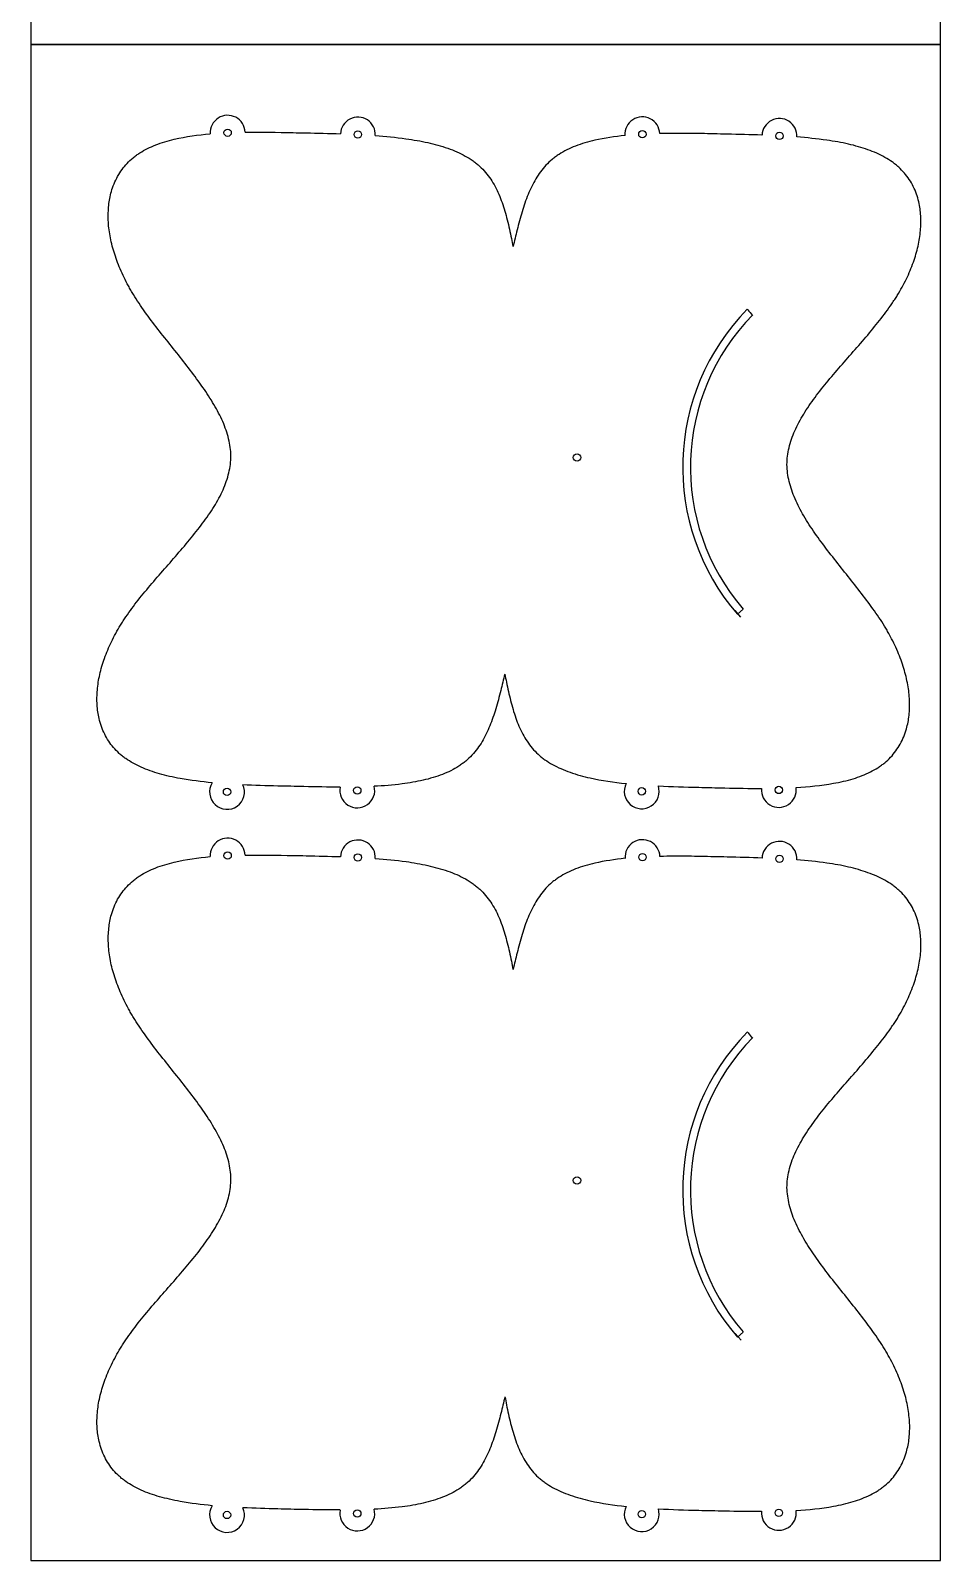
# Model space of a CAD drawing. Header units: inches. Extents: x 132 to 1257, y -131 to 658.
# Drawn here: x 278.6 to 338.6, y 158.2 to 259.1 of the extents above; entities that cross this region are included whole.
import ezdxf

# ---------------------------------------------------------------- set-up
doc = ezdxf.new("R2010")
doc.units = ezdxf.units.IN
doc.header["$MEASUREMENT"] = 0
doc.layers.add('Default', color=7, linetype='Continuous', true_color=0x000000)

msp = doc.modelspace()

# ---------------------------------------------------------------- linework, layer by layer
at = {"color": 2, "true_color": 0xffff00}
for p, q in [((325.46, 220.39), (325.07, 220.82)), ((325.47, 172.7), (325.07, 173.13))]:
    msp.add_line(p, q, dxfattribs=at)
for p, q in [((325.23, 220.59), (325.61, 220.92)), ((325.23, 172.9), (325.61, 173.23))]:
    msp.add_line(p, q)
for points in [[(325.72, 240.48), (325.69, 240.51)], [(325.91, 240.67), (325.88, 240.7)], [(325.72, 192.78), (325.69, 192.82)], [(325.92, 192.98), (325.88, 193.01)]]:
    msp.add_lwpolyline(points)
for centre in [(291.61, 252.35), (300.2, 252.23), (318.96, 252.25), (328, 252.14), (314.65, 230.92), (291.57, 208.86), (300.16, 208.96), (318.92, 208.9), (327.96, 208.99), (291.61, 204.66), (300.2, 204.54), (318.97, 204.56), (328, 204.45), (314.65, 183.23), (300.16, 161.26), (327.96, 161.3), (291.57, 161.16), (318.92, 161.21)]:
    msp.add_circle(centre, 0.243)
for centre, radius, start, end in [((291.61, 252.35), 1.15, 1.7015, 183.2628), ((300.2, 252.23), 1.15, 356.6041, 177.63), ((318.96, 252.25), 1.15, 2.1339, 184.1301), ((328, 252.14), 1.15, 356.4355, 177.5232), ((336.47, 230.29), 14.85, 135.482, 220.7938), ((336.47, 230.29), 14.34, 135.482, 220.7938), ((291.57, 208.86), 1.15, 148.1544, 24.286), ((300.16, 208.96), 1.15, 168.8705, 13.6783), ((318.92, 208.9), 1.15, 153.7909, 17.9562), ((327.96, 208.99), 1.15, 175.0237, 7.6727), ((291.61, 204.66), 1.15, 1.7015, 183.2628), ((300.2, 204.54), 1.15, 356.6041, 177.63), ((318.97, 204.56), 1.15, 2.1339, 184.1301), ((328, 204.45), 1.15, 356.4355, 177.5232), ((336.47, 182.6), 14.85, 135.482, 220.7938), ((336.47, 182.6), 14.34, 135.482, 220.7938), ((291.57, 161.16), 1.15, 148.1544, 24.286), ((300.16, 161.26), 1.15, 168.8705, 13.6783), ((318.92, 161.21), 1.15, 153.7909, 17.9562), ((327.96, 161.3), 1.15, 175.0237, 7.6727)]:
    msp.add_arc(centre, radius, start, end)
for points, knots in [([(292.76, 252.38), (293.81, 252.4), (294.87, 252.38), (296.21, 252.35), (296.49, 252.35), (297.54, 252.32), (298.29, 252.31), (299.05, 252.28)], [8.814927, 8.814927, 8.814927, 8.814927, 13.819671, 13.819671, 15.179724, 15.179724, 18.770325, 18.770325, 18.770325, 18.770325]), ([(290.59, 209.46), (289.88, 209.53), (289.17, 209.62), (288.24, 209.79), (288.01, 209.83), (287.55, 209.94), (287.33, 209.99), (286.9, 210.12), (286.7, 210.18), (286.29, 210.33), (286.1, 210.4), (285.73, 210.57), (285.55, 210.66), (285.21, 210.85), (285.05, 210.95), (284.81, 211.11), (284.74, 211.17), (284.63, 211.26), (284.6, 211.29), (284.53, 211.34), (284.49, 211.37), (284.33, 211.53), (284.2, 211.66), (283.85, 212.06), (283.66, 212.36), (283.34, 213), (283.22, 213.34), (283.06, 214), (283.02, 214.3), (282.98, 214.94), (282.99, 215.26), (283.05, 215.93), (283.1, 216.27), (283.26, 216.97), (283.36, 217.33), (283.62, 218.04), (283.77, 218.41), (284.12, 219.14), (284.33, 219.51), (284.6, 219.95), (284.66, 220.05), (284.78, 220.23), (284.84, 220.32), (285.03, 220.6), (285.16, 220.78), (285.56, 221.34), (285.86, 221.71), (286.46, 222.43), (286.77, 222.8), (287.41, 223.53), (287.73, 223.89), (288.36, 224.62), (288.68, 224.99), (289.29, 225.72), (289.58, 226.08), (290.13, 226.81), (290.39, 227.18), (290.86, 227.91), (291.07, 228.28), (291.41, 229.02), (291.55, 229.39), (291.75, 230.14), (291.81, 230.51), (291.83, 231.27), (291.79, 231.64), (291.62, 232.4), (291.5, 232.78), (291.19, 233.53), (291, 233.91), (290.57, 234.66), (290.33, 235.04), (289.81, 235.79), (289.53, 236.17), (288.96, 236.93), (288.66, 237.31), (288.06, 238.07), (287.76, 238.45), (287.16, 239.2), (286.86, 239.58), (286.29, 240.34), (286.02, 240.72), (285.64, 241.29), (285.52, 241.48), (285.37, 241.72), (285.34, 241.77), (285.28, 241.86), (285.26, 241.91), (285.17, 242.05), (285.12, 242.15), (284.87, 242.61), (284.68, 242.98), (284.36, 243.73), (284.23, 244.1), (284.01, 244.83), (283.92, 245.19), (283.79, 245.89), (283.75, 246.24), (283.73, 246.91), (283.74, 247.23), (283.8, 247.87), (283.86, 248.17), (284.04, 248.81), (284.18, 249.15), (284.53, 249.78), (284.74, 250.07), (285.1, 250.46), (285.23, 250.58), (285.41, 250.72), (285.44, 250.75), (285.52, 250.81), (285.55, 250.84), (285.67, 250.92), (285.74, 250.97), (285.98, 251.12), (286.15, 251.22), (286.5, 251.39), (286.68, 251.47), (287.06, 251.62), (287.26, 251.69), (287.67, 251.81), (287.88, 251.87), (288.86, 252.1), (289.65, 252.2), (290.46, 252.28)], [-85.148406, -85.148406, -85.148406, -85.148406, -81.780767, -81.780767, -80.653101, -80.653101, -79.570598, -79.570598, -78.534434, -78.534434, -77.54624, -77.54624, -76.601915, -76.601915, -75.696681, -75.696681, -75.256245, -75.256245, -75.038733, -75.038733, -74.822714, -74.822714, -73.969653, -73.969653, -72.281686, -72.281686, -70.564748, -70.564748, -69.100223, -69.100223, -67.553631, -67.553631, -65.908811, -65.908811, -64.155075, -64.155075, -62.285633, -62.285633, -60.296231, -60.296231, -59.779524, -59.779524, -59.255149, -59.255149, -58.183988, -58.183988, -55.974472, -55.974472, -53.694649, -53.694649, -51.379904, -51.379904, -49.092763, -49.092763, -46.869323, -46.869323, -44.747127, -44.747127, -42.749829, -42.749829, -40.876165, -40.876165, -39.08522, -39.08522, -37.294848, -37.294848, -35.421823, -35.421823, -33.425249, -33.425249, -31.303842, -31.303842, -29.081214, -29.081214, -26.79486, -26.79486, -24.480837, -24.480837, -22.201611, -22.201611, -19.992547, -19.992547, -18.921559, -18.921559, -18.658473, -18.658473, -18.3973, -18.3973, -17.880658, -17.880658, -15.891473, -15.891473, -14.022184, -14.022184, -12.26855, -12.26855, -10.623797, -10.623797, -9.07727, -9.07727, -7.612849, -7.612849, -5.89545, -5.89545, -4.207291, -4.207291, -3.354244, -3.354244, -3.138242, -3.138242, -2.920749, -2.920749, -2.480367, -2.480367, -1.575282, -1.575282, -0.631139, -0.631139, 0.356858, 0.356858, 1.39283, 1.39283, 5.165837, 5.165837, 5.165837, 5.165837]), ([(301.35, 252.16), (302.02, 252.11), (302.7, 252.05), (303.61, 251.92), (303.86, 251.88), (304.34, 251.8), (304.57, 251.75), (305.03, 251.65), (305.25, 251.6), (305.69, 251.47), (305.91, 251.4), (306.33, 251.26), (306.53, 251.18), (306.92, 251.01), (307.1, 250.91), (307.46, 250.72), (307.63, 250.61), (307.87, 250.44), (307.94, 250.38), (308.09, 250.26), (308.16, 250.2), (308.37, 250.01), (308.5, 249.87), (308.86, 249.45), (309.07, 249.13), (309.43, 248.47), (309.58, 248.11), (309.84, 247.37), (309.95, 246.99), (310.15, 246.2), (310.24, 245.79), (310.36, 245.2), (310.39, 245.02), (310.43, 244.84)], [22.39606, 22.39606, 22.39606, 22.39606, 25.607041, 25.607041, 26.78249, 26.78249, 27.915409, 27.915409, 29.003369, 29.003369, 30.083561, 30.083561, 31.111933, 31.111933, 32.092923, 32.092923, 33.031821, 33.031821, 33.488266, 33.488266, 33.937759, 33.937759, 34.824381, 34.824381, 36.598165, 36.598165, 38.421258, 38.421258, 40.322481, 40.322481, 42.294606, 42.294606, 43.165386, 43.165386, 43.165386, 43.165386]), ([(317.82, 252.17), (317.14, 252.1), (316.48, 252), (315.61, 251.8), (315.39, 251.75), (314.96, 251.62), (314.75, 251.55), (314.36, 251.39), (314.17, 251.31), (313.81, 251.13), (313.63, 251.03), (313.39, 250.87), (313.31, 250.82), (313.15, 250.71), (313.08, 250.65), (312.86, 250.47), (312.73, 250.34), (312.34, 249.93), (312.13, 249.63), (311.74, 248.98), (311.57, 248.63), (311.27, 247.9), (311.14, 247.52), (310.91, 246.74), (310.8, 246.34), (310.61, 245.57), (310.52, 245.2), (310.43, 244.84)], [299.426318, 299.426318, 299.426318, 299.426318, 302.597982, 302.597982, 303.678174, 303.678174, 304.706545, 304.706545, 305.687536, 305.687536, 306.626434, 306.626434, 307.082878, 307.082878, 307.532371, 307.532371, 308.418994, 308.418994, 310.192778, 310.192778, 312.01587, 312.01587, 313.917093, 313.917093, 315.889219, 315.889219, 317.666593, 317.666593, 317.666593, 317.666593]), ([(326.85, 252.19), (326.08, 252.22), (325.32, 252.24), (324.26, 252.26), (323.97, 252.27), (323.12, 252.29), (322.55, 252.3), (321.36, 252.31), (320.73, 252.31), (320.11, 252.29)], [285.12662, 285.12662, 285.12662, 285.12662, 288.774336, 288.774336, 290.134725, 290.134725, 292.834636, 292.834636, 295.783694, 295.783694, 295.783694, 295.783694]), ([(329.1, 209.15), (329.93, 209.2), (330.75, 209.28), (331.78, 209.47), (332.01, 209.51), (332.44, 209.61), (332.65, 209.67), (333.06, 209.79), (333.26, 209.86), (333.64, 210.01), (333.82, 210.09), (334.17, 210.27), (334.33, 210.36), (334.57, 210.51), (334.65, 210.56), (334.76, 210.65), (334.8, 210.67), (334.87, 210.73), (334.91, 210.76), (335.08, 210.9), (335.21, 211.02), (335.58, 211.41), (335.79, 211.7), (336.14, 212.33), (336.27, 212.67), (336.46, 213.31), (336.52, 213.61), (336.58, 214.24), (336.59, 214.57), (336.57, 215.24), (336.53, 215.59), (336.4, 216.29), (336.31, 216.65), (336.09, 217.38), (335.96, 217.75), (335.64, 218.5), (335.45, 218.87), (335.2, 219.33), (335.15, 219.43), (335.04, 219.62), (334.98, 219.71), (334.81, 220), (334.69, 220.19), (334.3, 220.76), (334.03, 221.14), (333.46, 221.9), (333.16, 222.28), (332.57, 223.03), (332.26, 223.41), (331.66, 224.17), (331.36, 224.55), (330.79, 225.31), (330.51, 225.69), (329.99, 226.44), (329.75, 226.82), (329.32, 227.58), (329.13, 227.95), (328.82, 228.71), (328.7, 229.09), (328.53, 229.84), (328.49, 230.22), (328.51, 230.97), (328.57, 231.34), (328.77, 232.09), (328.91, 232.46), (329.25, 233.2), (329.46, 233.57), (329.92, 234.3), (330.18, 234.67), (330.73, 235.4), (331.03, 235.77), (331.64, 236.49), (331.96, 236.86), (332.59, 237.59), (332.91, 237.95), (333.55, 238.68), (333.86, 239.05), (334.46, 239.78), (334.75, 240.14), (335.16, 240.7), (335.29, 240.88), (335.45, 241.11), (335.48, 241.16), (335.54, 241.25), (335.57, 241.3), (335.66, 241.43), (335.72, 241.53), (335.99, 241.97), (336.19, 242.34), (336.55, 243.07), (336.7, 243.44), (336.96, 244.15), (337.06, 244.51), (337.22, 245.21), (337.27, 245.55), (337.33, 246.22), (337.34, 246.54), (337.3, 247.18), (337.26, 247.48), (337.11, 248.14), (336.99, 248.48), (336.67, 249.12), (336.47, 249.42), (336.12, 249.83), (336, 249.95), (335.83, 250.11), (335.8, 250.14), (335.73, 250.2), (335.69, 250.22), (335.58, 250.31), (335.51, 250.37), (335.28, 250.53), (335.12, 250.63), (334.78, 250.82), (334.6, 250.91), (334.22, 251.08), (334.03, 251.16), (333.63, 251.3), (333.42, 251.37), (332.99, 251.49), (332.77, 251.55), (332.32, 251.65), (332.08, 251.7), (331.61, 251.78), (331.36, 251.82), (330.47, 251.95), (329.81, 252.02), (329.15, 252.07)], [189.043159, 189.043159, 189.043159, 189.043159, 192.941512, 192.941512, 194.024014, 194.024014, 195.060178, 195.060178, 196.048372, 196.048372, 196.992698, 196.992698, 197.897932, 197.897932, 198.338367, 198.338367, 198.55588, 198.55588, 198.771898, 198.771898, 199.62496, 199.62496, 201.312927, 201.312927, 203.029864, 203.029864, 204.49439, 204.49439, 206.040982, 206.040982, 207.685802, 207.685802, 209.439538, 209.439538, 211.30898, 211.30898, 213.298382, 213.298382, 213.815089, 213.815089, 214.339464, 214.339464, 215.410625, 215.410625, 217.620141, 217.620141, 219.899964, 219.899964, 222.214708, 222.214708, 224.501849, 224.501849, 226.725289, 226.725289, 228.847486, 228.847486, 230.844784, 230.844784, 232.718448, 232.718448, 234.509392, 234.509392, 236.299765, 236.299765, 238.17279, 238.17279, 240.169363, 240.169363, 242.290771, 242.290771, 244.513399, 244.513399, 246.799752, 246.799752, 249.113776, 249.113776, 251.393001, 251.393001, 253.602066, 253.602066, 254.673054, 254.673054, 254.93614, 254.93614, 255.197313, 255.197313, 255.713955, 255.713955, 257.70314, 257.70314, 259.572429, 259.572429, 261.326063, 261.326063, 262.970815, 262.970815, 264.517342, 264.517342, 265.981764, 265.981764, 267.699163, 267.699163, 269.387321, 269.387321, 270.240368, 270.240368, 270.456371, 270.456371, 270.673863, 270.673863, 271.114245, 271.114245, 272.019331, 272.019331, 272.963474, 272.963474, 273.951471, 273.951471, 274.987442, 274.987442, 276.069767, 276.069767, 277.197279, 277.197279, 278.367667, 278.367667, 281.501059, 281.501059, 281.501059, 281.501059]), ([(309.89, 216.64), (309.8, 216.28), (309.71, 215.91), (309.52, 215.15), (309.41, 214.74), (309.18, 213.96), (309.05, 213.58), (308.75, 212.86), (308.59, 212.51), (308.2, 211.86), (307.98, 211.56), (307.59, 211.15), (307.46, 211.02), (307.24, 210.84), (307.17, 210.78), (307.01, 210.67), (306.94, 210.61), (306.69, 210.45), (306.52, 210.35), (306.15, 210.17), (305.96, 210.09), (305.57, 209.94), (305.36, 209.87), (304.94, 209.74), (304.72, 209.68), (304.27, 209.58), (304.05, 209.54), (303.59, 209.45), (303.35, 209.42), (302.5, 209.31), (301.89, 209.26), (301.27, 209.23)], [-122.242246, -122.242246, -122.242246, -122.242246, -120.465956, -120.465956, -118.494222, -118.494222, -116.593347, -116.593347, -114.770579, -114.770579, -112.997161, -112.997161, -112.110767, -112.110767, -111.661408, -111.661408, -111.205112, -111.205112, -110.266542, -110.266542, -109.285923, -109.285923, -108.257955, -108.257955, -107.178193, -107.178193, -106.090568, -106.090568, -104.957985, -104.957985, -102.041667, -102.041667, -102.041667, -102.041667]), ([(309.89, 216.64), (309.93, 216.46), (309.96, 216.28), (310.08, 215.7), (310.17, 215.29), (310.37, 214.5), (310.48, 214.11), (310.74, 213.37), (310.89, 213.02), (311.25, 212.35), (311.46, 212.04), (311.82, 211.61), (311.95, 211.48), (312.16, 211.28), (312.23, 211.22), (312.38, 211.1), (312.45, 211.04), (312.69, 210.87), (312.86, 210.77), (313.21, 210.57), (313.4, 210.48), (313.79, 210.31), (313.99, 210.23), (314.41, 210.08), (314.63, 210.01), (315.07, 209.89), (315.29, 209.83), (316.29, 209.61), (317.08, 209.5), (317.89, 209.41)], [152.258957, 152.258957, 152.258957, 152.258957, 153.128657, 153.128657, 155.10039, 155.10039, 157.001265, 157.001265, 158.824034, 158.824034, 160.597451, 160.597451, 161.483845, 161.483845, 161.933204, 161.933204, 162.389501, 162.389501, 163.32807, 163.32807, 164.30869, 164.30869, 165.336658, 165.336658, 166.416419, 166.416419, 167.504045, 167.504045, 171.294575, 171.294575, 171.294575, 171.294575]), ([(299.03, 209.18), (298.23, 209.18), (297.43, 209.19), (296.35, 209.22), (296.06, 209.22), (295.49, 209.24), (295.21, 209.24), (294.15, 209.27), (293.38, 209.29), (292.61, 209.33)], [-98.500263, -98.500263, -98.500263, -98.500263, -94.717892, -94.717892, -93.357689, -93.357689, -91.997792, -91.997792, -88.350006, -88.350006, -88.350006, -88.350006]), ([(320.01, 209.26), (320.9, 209.21), (321.79, 209.19), (322.96, 209.16), (323.25, 209.15), (323.82, 209.14), (324.11, 209.13), (325.2, 209.11), (326.01, 209.09), (326.81, 209.09)], [174.666344, 174.666344, 174.666344, 174.666344, 178.876721, 178.876721, 180.236924, 180.236924, 181.596821, 181.596821, 185.424295, 185.424295, 185.424295, 185.424295]), ([(290.59, 161.77), (289.88, 161.84), (289.18, 161.92), (288.24, 162.09), (288.01, 162.14), (287.56, 162.25), (287.34, 162.3), (286.91, 162.42), (286.7, 162.49), (286.3, 162.63), (286.1, 162.71), (285.73, 162.88), (285.55, 162.97), (285.21, 163.16), (285.05, 163.26), (284.82, 163.42), (284.74, 163.48), (284.63, 163.56), (284.6, 163.59), (284.53, 163.65), (284.5, 163.68), (284.33, 163.83), (284.2, 163.96), (283.85, 164.37), (283.66, 164.67), (283.34, 165.31), (283.22, 165.65), (283.07, 166.31), (283.02, 166.61), (282.98, 167.24), (282.99, 167.57), (283.05, 168.24), (283.1, 168.58), (283.26, 169.28), (283.37, 169.63), (283.62, 170.35), (283.77, 170.72), (284.13, 171.45), (284.33, 171.81), (284.6, 172.26), (284.66, 172.35), (284.78, 172.54), (284.84, 172.63), (285.03, 172.91), (285.16, 173.09), (285.57, 173.65), (285.86, 174.01), (286.46, 174.74), (286.78, 175.11), (287.41, 175.84), (287.73, 176.2), (288.37, 176.93), (288.68, 177.3), (289.29, 178.02), (289.59, 178.39), (290.14, 179.12), (290.4, 179.49), (290.86, 180.22), (291.07, 180.59), (291.42, 181.33), (291.56, 181.7), (291.76, 182.45), (291.81, 182.82), (291.83, 183.58), (291.79, 183.95), (291.63, 184.71), (291.5, 185.08), (291.19, 185.84), (291, 186.22), (290.57, 186.97), (290.33, 187.35), (289.82, 188.1), (289.54, 188.48), (288.96, 189.24), (288.66, 189.62), (288.06, 190.38), (287.76, 190.76), (287.16, 191.51), (286.86, 191.89), (286.3, 192.65), (286.02, 193.03), (285.64, 193.6), (285.52, 193.79), (285.37, 194.03), (285.34, 194.08), (285.29, 194.17), (285.26, 194.22), (285.18, 194.36), (285.12, 194.46), (284.87, 194.92), (284.69, 195.29), (284.37, 196.04), (284.23, 196.41), (284.01, 197.14), (283.92, 197.5), (283.8, 198.2), (283.76, 198.55), (283.73, 199.22), (283.74, 199.54), (283.81, 200.17), (283.86, 200.48), (284.05, 201.12), (284.18, 201.46), (284.53, 202.09), (284.74, 202.37), (285.11, 202.76), (285.24, 202.89), (285.41, 203.03), (285.45, 203.06), (285.52, 203.12), (285.56, 203.14), (285.67, 203.23), (285.75, 203.28), (285.98, 203.43), (286.15, 203.52), (286.5, 203.7), (286.68, 203.78), (287.06, 203.93), (287.26, 204), (287.67, 204.12), (287.88, 204.18), (288.87, 204.41), (289.65, 204.51), (290.46, 204.59)], [-85.148406, -85.148406, -85.148406, -85.148406, -81.780767, -81.780767, -80.653101, -80.653101, -79.570598, -79.570598, -78.534434, -78.534434, -77.54624, -77.54624, -76.601915, -76.601915, -75.696681, -75.696681, -75.256245, -75.256245, -75.038733, -75.038733, -74.822714, -74.822714, -73.969653, -73.969653, -72.281686, -72.281686, -70.564748, -70.564748, -69.100223, -69.100223, -67.553631, -67.553631, -65.908811, -65.908811, -64.155075, -64.155075, -62.285633, -62.285633, -60.296231, -60.296231, -59.779524, -59.779524, -59.255149, -59.255149, -58.183988, -58.183988, -55.974472, -55.974472, -53.694649, -53.694649, -51.379904, -51.379904, -49.092763, -49.092763, -46.869323, -46.869323, -44.747127, -44.747127, -42.749829, -42.749829, -40.876165, -40.876165, -39.08522, -39.08522, -37.294848, -37.294848, -35.421823, -35.421823, -33.425249, -33.425249, -31.303842, -31.303842, -29.081214, -29.081214, -26.79486, -26.79486, -24.480837, -24.480837, -22.201611, -22.201611, -19.992547, -19.992547, -18.921559, -18.921559, -18.658473, -18.658473, -18.3973, -18.3973, -17.880658, -17.880658, -15.891473, -15.891473, -14.022184, -14.022184, -12.26855, -12.26855, -10.623797, -10.623797, -9.07727, -9.07727, -7.612849, -7.612849, -5.89545, -5.89545, -4.207291, -4.207291, -3.354244, -3.354244, -3.138242, -3.138242, -2.920749, -2.920749, -2.480367, -2.480367, -1.575282, -1.575282, -0.631139, -0.631139, 0.356858, 0.356858, 1.39283, 1.39283, 5.165837, 5.165837, 5.165837, 5.165837]), ([(292.76, 204.69), (293.82, 204.71), (294.87, 204.69), (296.21, 204.66), (296.5, 204.66), (297.54, 204.63), (298.3, 204.61), (299.05, 204.59)], [8.814927, 8.814927, 8.814927, 8.814927, 13.819671, 13.819671, 15.179724, 15.179724, 18.770325, 18.770325, 18.770325, 18.770325]), ([(301.35, 204.47), (302.03, 204.42), (302.7, 204.36), (303.62, 204.23), (303.86, 204.19), (304.34, 204.11), (304.57, 204.06), (305.03, 203.96), (305.25, 203.9), (305.69, 203.78), (305.91, 203.71), (306.33, 203.57), (306.53, 203.49), (306.92, 203.32), (307.11, 203.22), (307.46, 203.03), (307.63, 202.92), (307.87, 202.75), (307.95, 202.69), (308.09, 202.57), (308.17, 202.51), (308.37, 202.32), (308.5, 202.18), (308.86, 201.75), (309.07, 201.44), (309.43, 200.78), (309.58, 200.42), (309.84, 199.68), (309.95, 199.29), (310.15, 198.51), (310.24, 198.1), (310.36, 197.51), (310.4, 197.33), (310.43, 197.15)], [22.39606, 22.39606, 22.39606, 22.39606, 25.607041, 25.607041, 26.78249, 26.78249, 27.915409, 27.915409, 29.003369, 29.003369, 30.083561, 30.083561, 31.111933, 31.111933, 32.092923, 32.092923, 33.031821, 33.031821, 33.488266, 33.488266, 33.937759, 33.937759, 34.824381, 34.824381, 36.598165, 36.598165, 38.421258, 38.421258, 40.322481, 40.322481, 42.294606, 42.294606, 43.165386, 43.165386, 43.165386, 43.165386]), ([(317.82, 204.48), (317.14, 204.4), (316.48, 204.31), (315.61, 204.11), (315.39, 204.05), (314.96, 203.93), (314.76, 203.86), (314.36, 203.7), (314.17, 203.62), (313.81, 203.44), (313.64, 203.34), (313.39, 203.18), (313.31, 203.13), (313.16, 203.01), (313.08, 202.96), (312.87, 202.77), (312.73, 202.65), (312.35, 202.23), (312.13, 201.93), (311.74, 201.28), (311.57, 200.94), (311.27, 200.21), (311.14, 199.83), (310.91, 199.05), (310.8, 198.64), (310.61, 197.88), (310.52, 197.51), (310.43, 197.15)], [299.426318, 299.426318, 299.426318, 299.426318, 302.597982, 302.597982, 303.678174, 303.678174, 304.706545, 304.706545, 305.687536, 305.687536, 306.626434, 306.626434, 307.082878, 307.082878, 307.532371, 307.532371, 308.418994, 308.418994, 310.192778, 310.192778, 312.01587, 312.01587, 313.917093, 313.917093, 315.889219, 315.889219, 317.666593, 317.666593, 317.666593, 317.666593]), ([(326.86, 204.5), (326.09, 204.53), (325.32, 204.54), (324.26, 204.57), (323.98, 204.58), (323.12, 204.59), (322.55, 204.61), (321.36, 204.62), (320.74, 204.62), (320.12, 204.6)], [285.12662, 285.12662, 285.12662, 285.12662, 288.774336, 288.774336, 290.134725, 290.134725, 292.834636, 292.834636, 295.783694, 295.783694, 295.783694, 295.783694]), ([(329.1, 161.46), (329.93, 161.51), (330.75, 161.59), (331.79, 161.77), (332.01, 161.82), (332.44, 161.92), (332.65, 161.98), (333.06, 162.1), (333.26, 162.17), (333.64, 162.32), (333.82, 162.4), (334.17, 162.57), (334.34, 162.67), (334.58, 162.82), (334.65, 162.87), (334.77, 162.95), (334.8, 162.98), (334.88, 163.04), (334.91, 163.07), (335.09, 163.21), (335.22, 163.33), (335.58, 163.72), (335.79, 164.01), (336.14, 164.64), (336.28, 164.97), (336.46, 165.62), (336.52, 165.92), (336.59, 166.55), (336.6, 166.88), (336.57, 167.55), (336.53, 167.9), (336.41, 168.6), (336.32, 168.96), (336.1, 169.69), (335.96, 170.06), (335.64, 170.8), (335.46, 171.18), (335.2, 171.64), (335.15, 171.74), (335.04, 171.93), (334.99, 172.02), (334.81, 172.31), (334.69, 172.5), (334.31, 173.07), (334.03, 173.45), (333.47, 174.2), (333.17, 174.59), (332.57, 175.34), (332.27, 175.72), (331.66, 176.48), (331.36, 176.86), (330.79, 177.62), (330.51, 178), (330, 178.75), (329.75, 179.13), (329.33, 179.88), (329.13, 180.26), (328.82, 181.02), (328.7, 181.39), (328.54, 182.15), (328.49, 182.52), (328.51, 183.28), (328.57, 183.65), (328.77, 184.4), (328.91, 184.77), (329.26, 185.51), (329.47, 185.88), (329.93, 186.61), (330.19, 186.98), (330.74, 187.71), (331.03, 188.08), (331.64, 188.8), (331.96, 189.17), (332.59, 189.9), (332.92, 190.26), (333.55, 190.99), (333.86, 191.36), (334.46, 192.08), (334.76, 192.45), (335.17, 193.01), (335.3, 193.19), (335.45, 193.42), (335.48, 193.47), (335.55, 193.56), (335.58, 193.61), (335.66, 193.74), (335.72, 193.83), (336, 194.28), (336.2, 194.65), (336.55, 195.38), (336.7, 195.74), (336.96, 196.46), (337.06, 196.82), (337.22, 197.51), (337.28, 197.86), (337.34, 198.53), (337.34, 198.85), (337.3, 199.49), (337.26, 199.79), (337.11, 200.44), (336.99, 200.79), (336.67, 201.43), (336.48, 201.73), (336.13, 202.13), (336, 202.26), (335.83, 202.41), (335.8, 202.44), (335.73, 202.5), (335.7, 202.53), (335.59, 202.62), (335.51, 202.68), (335.28, 202.84), (335.12, 202.94), (334.78, 203.13), (334.6, 203.22), (334.23, 203.39), (334.03, 203.46), (333.63, 203.61), (333.42, 203.67), (332.99, 203.8), (332.77, 203.85), (332.32, 203.96), (332.09, 204.01), (331.61, 204.09), (331.37, 204.13), (330.47, 204.26), (329.81, 204.33), (329.15, 204.38)], [189.043159, 189.043159, 189.043159, 189.043159, 192.941512, 192.941512, 194.024014, 194.024014, 195.060178, 195.060178, 196.048372, 196.048372, 196.992698, 196.992698, 197.897932, 197.897932, 198.338367, 198.338367, 198.55588, 198.55588, 198.771898, 198.771898, 199.62496, 199.62496, 201.312927, 201.312927, 203.029864, 203.029864, 204.49439, 204.49439, 206.040982, 206.040982, 207.685802, 207.685802, 209.439538, 209.439538, 211.30898, 211.30898, 213.298382, 213.298382, 213.815089, 213.815089, 214.339464, 214.339464, 215.410625, 215.410625, 217.620141, 217.620141, 219.899964, 219.899964, 222.214708, 222.214708, 224.501849, 224.501849, 226.725289, 226.725289, 228.847486, 228.847486, 230.844784, 230.844784, 232.718448, 232.718448, 234.509392, 234.509392, 236.299765, 236.299765, 238.17279, 238.17279, 240.169363, 240.169363, 242.290771, 242.290771, 244.513399, 244.513399, 246.799752, 246.799752, 249.113776, 249.113776, 251.393001, 251.393001, 253.602066, 253.602066, 254.673054, 254.673054, 254.93614, 254.93614, 255.197313, 255.197313, 255.713955, 255.713955, 257.70314, 257.70314, 259.572429, 259.572429, 261.326063, 261.326063, 262.970815, 262.970815, 264.517342, 264.517342, 265.981764, 265.981764, 267.699163, 267.699163, 269.387321, 269.387321, 270.240368, 270.240368, 270.456371, 270.456371, 270.673863, 270.673863, 271.114245, 271.114245, 272.019331, 272.019331, 272.963474, 272.963474, 273.951471, 273.951471, 274.987442, 274.987442, 276.069767, 276.069767, 277.197279, 277.197279, 278.367667, 278.367667, 281.501059, 281.501059, 281.501059, 281.501059]), ([(309.9, 168.95), (309.81, 168.59), (309.72, 168.22), (309.53, 167.46), (309.42, 167.05), (309.18, 166.27), (309.05, 165.89), (308.76, 165.17), (308.59, 164.82), (308.2, 164.17), (307.98, 163.87), (307.6, 163.46), (307.46, 163.33), (307.25, 163.15), (307.17, 163.09), (307.02, 162.97), (306.94, 162.92), (306.69, 162.76), (306.52, 162.66), (306.16, 162.48), (305.97, 162.4), (305.57, 162.25), (305.37, 162.18), (304.94, 162.05), (304.72, 161.99), (304.27, 161.89), (304.05, 161.84), (303.59, 161.76), (303.35, 161.73), (302.51, 161.62), (301.89, 161.57), (301.28, 161.54)], [-122.242246, -122.242246, -122.242246, -122.242246, -120.465956, -120.465956, -118.494222, -118.494222, -116.593347, -116.593347, -114.770579, -114.770579, -112.997161, -112.997161, -112.110767, -112.110767, -111.661408, -111.661408, -111.205112, -111.205112, -110.266542, -110.266542, -109.285923, -109.285923, -108.257955, -108.257955, -107.178193, -107.178193, -106.090568, -106.090568, -104.957985, -104.957985, -102.041667, -102.041667, -102.041667, -102.041667]), ([(309.9, 168.95), (309.93, 168.77), (309.97, 168.59), (310.08, 168.01), (310.17, 167.6), (310.37, 166.81), (310.48, 166.42), (310.75, 165.68), (310.9, 165.33), (311.26, 164.66), (311.46, 164.35), (311.82, 163.92), (311.95, 163.78), (312.16, 163.59), (312.23, 163.53), (312.38, 163.41), (312.46, 163.35), (312.7, 163.18), (312.86, 163.08), (313.22, 162.88), (313.4, 162.79), (313.79, 162.62), (313.99, 162.54), (314.41, 162.39), (314.63, 162.32), (315.07, 162.2), (315.29, 162.14), (316.3, 161.92), (317.09, 161.81), (317.89, 161.72)], [152.258957, 152.258957, 152.258957, 152.258957, 153.128657, 153.128657, 155.10039, 155.10039, 157.001265, 157.001265, 158.824034, 158.824034, 160.597451, 160.597451, 161.483845, 161.483845, 161.933204, 161.933204, 162.389501, 162.389501, 163.32807, 163.32807, 164.30869, 164.30869, 165.336658, 165.336658, 166.416419, 166.416419, 167.504045, 167.504045, 171.294575, 171.294575, 171.294575, 171.294575]), ([(299.03, 161.49), (298.24, 161.49), (297.44, 161.5), (296.35, 161.52), (296.07, 161.53), (295.5, 161.54), (295.21, 161.55), (294.15, 161.58), (293.39, 161.6), (292.62, 161.64)], [-98.500263, -98.500263, -98.500263, -98.500263, -94.717892, -94.717892, -93.357689, -93.357689, -91.997792, -91.997792, -88.350006, -88.350006, -88.350006, -88.350006]), ([(320.02, 161.56), (320.9, 161.52), (321.79, 161.49), (322.96, 161.46), (323.25, 161.46), (323.82, 161.44), (324.11, 161.44), (325.2, 161.41), (326.01, 161.4), (326.82, 161.4)], [174.666344, 174.666344, 174.666344, 174.666344, 178.876721, 178.876721, 180.236924, 180.236924, 181.596821, 181.596821, 185.424295, 185.424295, 185.424295, 185.424295])]:
    msp.add_open_spline(points, degree=3, knots=knots)
for points in [[(325.91, 240.67), (326.02, 240.55), (326.12, 240.43), (326.21, 240.31)], [(325.92, 192.98), (326.02, 192.86), (326.12, 192.74), (326.21, 192.62)]]:
    msp.add_open_spline(points, degree=3)
at = {"layer": 'Default'}
for points in [[(278.62, 258.16), (338.62, 258.16), (338.62, 358.16), (278.62, 358.16)], [(278.62, 158.16), (338.62, 158.16), (338.62, 258.16), (278.62, 258.16)]]:
    msp.add_lwpolyline(points, close=True, dxfattribs=at)

doc.saveas('drawing.dxf')
